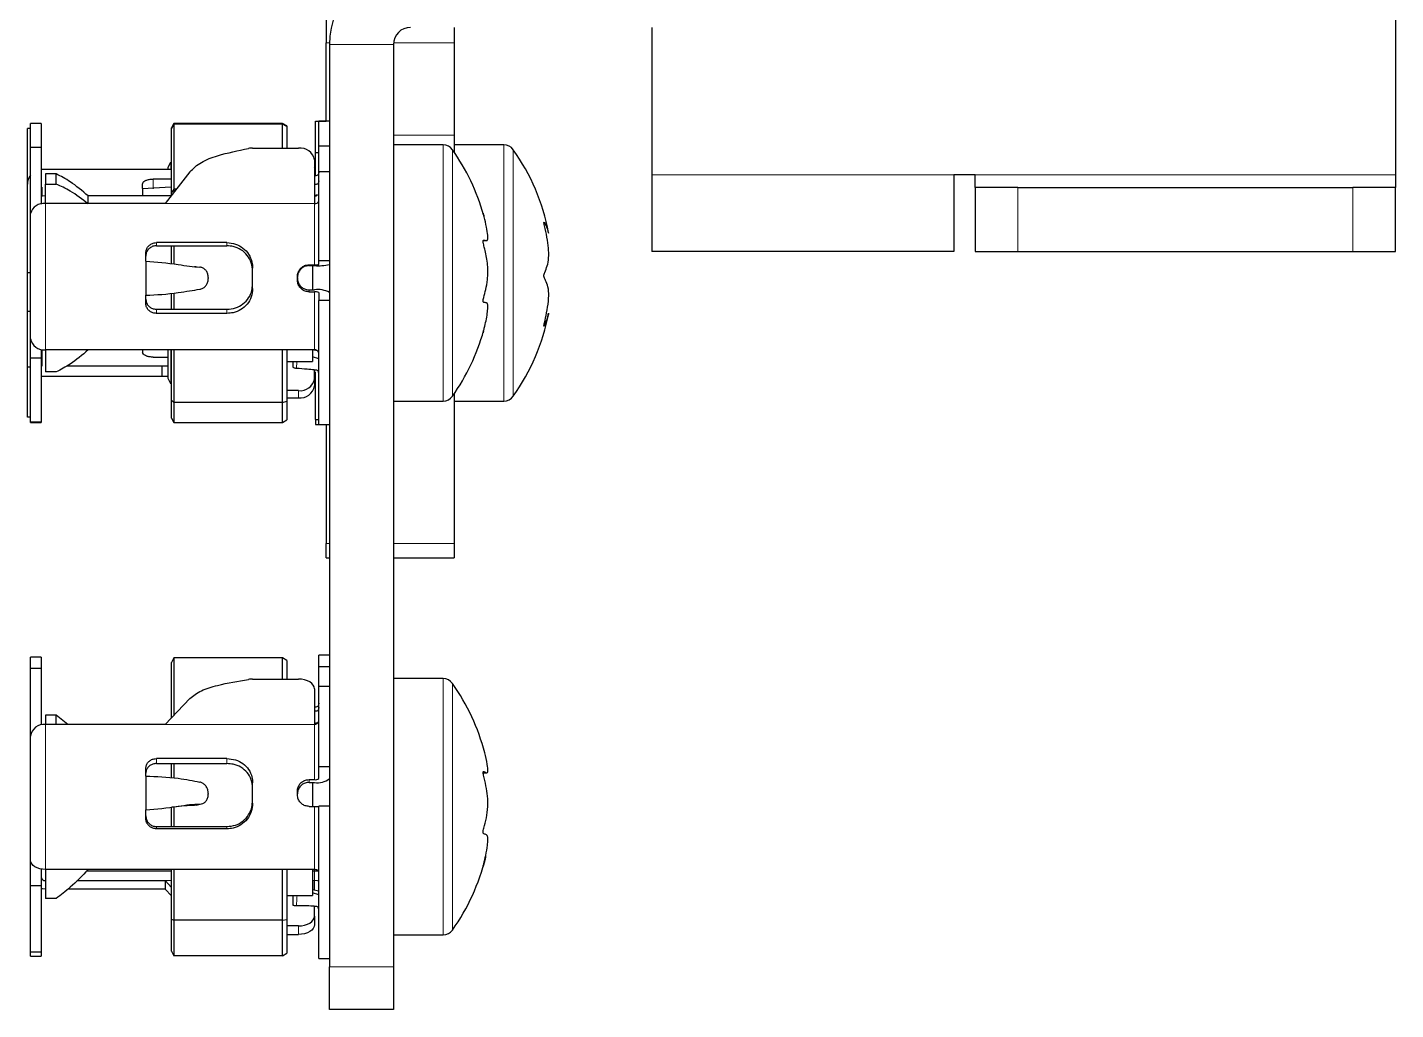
# Model space of a CAD drawing. Header units: millimetres. Extents: x -293 to 528, y -288 to 1990.
# Drawn here: x -208.7 to -144.6, y -288.2 to -242.2 of the extents above; entities that cross this region are included whole.
import ezdxf

# ---------------------------------------------------------------- set-up
doc = ezdxf.new("R2010")
doc.units = ezdxf.units.MM

msp = doc.modelspace()

# ---------------------------------------------------------------- linework, layer by layer
at = {"color": 7, "linetype": 'Continuous', "lineweight": 25}
for p, q in [((-144.638, -235.659), (-144.638, -249.059)), ((-194.738, -238.265), (-194.738, -242.883)), ((-188.738, -242.159), (-188.738, -242.883)), ((-179.488, -242.159), (-179.488, -249.059)), ((-194.738, -246.559), (-194.738, -242.883)), ((-188.738, -242.883), (-188.738, -247.213)), ((-194.588, -242.959), (-194.588, -286.159)), ((-191.588, -242.959), (-191.588, -286.159)), ((-208.088, -246.659), (-208.588, -246.659)), ((-208.588, -247.78), (-208.588, -246.659)), ((-208.088, -246.659), (-208.088, -247.78)), ((-201.873, -246.659), (-201.988, -246.859)), ((-201.873, -246.696), (-201.988, -246.882)), ((-196.788, -246.659), (-201.873, -246.659)), ((-201.873, -246.659), (-201.873, -246.696)), ((-201.873, -246.696), (-201.873, -249.74)), ((-196.788, -246.696), (-201.873, -246.696)), ((-196.588, -246.775), (-196.788, -246.659)), ((-196.788, -246.696), (-196.788, -246.659)), ((-196.788, -247.813), (-196.788, -246.696)), ((-196.588, -246.803), (-196.788, -246.696)), ((-196.588, -246.775), (-196.588, -246.803)), ((-195.238, -246.559), (-194.738, -246.559)), ((-195.238, -248.027), (-195.238, -246.559)), ((-194.588, -246.559), (-195.088, -246.559)), ((-195.088, -247.704), (-195.088, -246.559)), ((-208.588, -246.901), (-208.738, -246.901)), ((-208.738, -249.509), (-208.738, -246.901)), ((-201.988, -246.882), (-201.988, -246.859)), ((-201.988, -249.893), (-201.988, -246.882)), ((-196.588, -246.803), (-196.588, -247.813)), ((-188.738, -247.213), (-188.738, -248.008)), ((-208.088, -247.78), (-208.588, -247.78)), ((-208.588, -250.786), (-208.588, -247.78)), ((-208.088, -247.78), (-208.088, -250.432)), ((-198.189, -247.813), (-196.038, -247.813)), ((-195.238, -249.11), (-195.238, -248.027)), ((-195.088, -248.027), (-195.238, -248.027)), ((-195.088, -248.907), (-195.088, -247.704)), ((-195.088, -247.704), (-194.588, -247.704)), ((-189.263, -247.659), (-191.588, -247.659)), ((-186.413, -247.659), (-188.738, -247.659)), ((-202.138, -248.713), (-202.023, -248.467)), ((-202.023, -248.467), (-202.023, -248.809)), ((-201.988, -248.467), (-202.023, -248.467)), ((-195.288, -248.37), (-195.288, -250.413)), ((-208.038, -248.809), (-208.088, -248.811)), ((-202.438, -248.809), (-208.038, -248.809)), ((-207.388, -249.022), (-207.888, -249.022)), ((-207.888, -249.022), (-207.888, -249.5)), ((-207.388, -249.5), (-207.388, -249.022)), ((-201.988, -249.264), (-202.838, -249.264)), ((-201.988, -248.809), (-202.438, -248.809)), ((-201.133, -248.927), (-202.288, -250.413)), ((-202.138, -248.809), (-202.138, -248.713)), ((-195.088, -253.1), (-195.088, -248.907)), ((-195.088, -248.907), (-194.588, -248.907)), ((-179.488, -249.059), (-179.488, -252.659)), ((-164.338, -249.059), (-165.338, -249.059)), ((-165.338, -249.059), (-165.338, -252.659)), ((-164.338, -249.659), (-164.338, -249.059)), ((-144.638, -249.059), (-144.638, -249.659)), ((-208.738, -253.659), (-208.738, -249.509)), ((-207.888, -249.5), (-207.388, -249.5)), ((-203.338, -249.711), (-203.338, -249.499)), ((-203.338, -249.711), (-202.023, -249.628)), ((-203.338, -249.711), (-203.338, -250.056)), ((-201.873, -249.74), (-201.988, -249.893)), ((-201.988, -250.056), (-201.988, -249.893)), ((-201.873, -249.74), (-201.873, -249.878)), ((-201.765, -249.74), (-201.873, -249.74)), ((-164.338, -249.659), (-164.338, -252.659)), ((-162.338, -249.659), (-164.338, -249.659)), ((-162.338, -249.659), (-146.638, -249.659)), ((-144.638, -249.659), (-146.638, -249.659)), ((-144.638, -252.659), (-144.638, -249.659)), ((-202.288, -250.413), (-207.888, -250.413)), ((-205.888, -250.413), (-205.888, -250.056)), ((-202.011, -250.056), (-205.888, -250.056)), ((-195.144, -250.009), (-195.288, -250.035)), ((-208.573, -250.786), (-208.588, -250.786)), ((-208.588, -250.881), (-208.588, -250.786)), ((-208.588, -256.742), (-208.588, -250.881)), ((-199.388, -252.24), (-202.688, -252.24)), ((-202.688, -252.386), (-199.388, -252.386)), ((-201.988, -253.22), (-201.988, -252.386)), ((-201.873, -252.386), (-201.873, -253.233)), ((-187.365, -252.144), (-187.229, -252.144)), ((-203.188, -253.109), (-203.188, -252.725)), ((-203.188, -253.109), (-203.188, -254.707)), ((-194.588, -253.1), (-195.088, -253.1)), ((-195.088, -253.261), (-195.088, -253.1)), ((-165.338, -252.659), (-179.488, -252.659)), ((-164.338, -252.659), (-162.338, -252.659)), ((-162.338, -252.659), (-146.638, -252.659)), ((-146.638, -252.659), (-144.638, -252.659)), ((-208.588, -253.659), (-208.738, -253.659)), ((-208.738, -255.465), (-208.738, -253.659)), ((-200.845, -253.374), (-200.902, -253.37)), ((-200.656, -253.39), (-200.665, -253.389)), ((-198.188, -254.389), (-198.188, -253.431)), ((-196.088, -253.995), (-196.088, -253.828)), ((-195.538, -253.277), (-195.288, -253.277)), ((-195.538, -253.317), (-195.288, -253.317)), ((-195.388, -253.317), (-195.388, -254.451)), ((-200.261, -253.875), (-200.261, -253.915)), ((-195.538, -254.451), (-195.288, -254.451)), ((-203.188, -255.083), (-203.188, -254.707)), ((-201.988, -255.358), (-201.988, -254.628)), ((-201.873, -254.613), (-201.873, -255.358)), ((-195.538, -254.542), (-195.288, -254.542)), ((-195.088, -254.578), (-195.088, -254.951)), ((-195.088, -260.759), (-195.088, -254.951)), ((-194.588, -254.951), (-195.088, -254.951)), ((-208.588, -255.465), (-208.738, -255.465)), ((-208.738, -258.075), (-208.738, -255.465)), ((-202.688, -255.358), (-199.388, -255.358)), ((-199.388, -255.553), (-202.688, -255.553)), ((-208.588, -257.644), (-208.588, -256.742)), ((-208.088, -257.644), (-208.588, -257.644)), ((-208.588, -260.65), (-208.588, -257.644)), ((-208.088, -257.241), (-208.088, -257.644)), ((-208.088, -257.644), (-208.088, -260.65)), ((-205.888, -257.263), (-207.888, -257.263)), ((-195.288, -257.263), (-205.888, -257.263)), ((-203.338, -257.263), (-203.338, -257.364)), ((-202.838, -257.602), (-202.138, -257.602)), ((-202.138, -258.605), (-202.138, -257.263)), ((-202.023, -257.247), (-202.023, -258.852)), ((-201.988, -257.292), (-202.011, -257.263)), ((-201.988, -259.625), (-201.988, -257.263)), ((-201.873, -257.263), (-201.873, -259.727)), ((-196.788, -259.727), (-196.788, -257.263)), ((-196.588, -257.263), (-196.588, -259.669)), ((-195.388, -257.263), (-195.388, -257.809)), ((-195.088, -257.32), (-195.388, -257.266)), ((-195.088, -257.684), (-195.388, -257.589)), ((-195.288, -257.284), (-195.288, -257.263)), ((-208.738, -260.417), (-208.738, -258.075)), ((-208.588, -258.075), (-208.738, -258.075)), ((-207.388, -258.297), (-207.888, -258.297)), ((-206.876, -258.009), (-202.438, -258.009)), ((-202.438, -258.009), (-202.438, -258.509)), ((-202.438, -258.009), (-202.138, -258.009)), ((-196.588, -257.809), (-195.388, -257.809)), ((-195.288, -258.614), (-195.288, -258.203)), ((-195.238, -260.517), (-195.238, -258.289)), ((-208.038, -258.509), (-208.088, -258.508)), ((-202.438, -258.509), (-208.038, -258.509)), ((-202.138, -258.509), (-202.438, -258.509)), ((-202.023, -258.852), (-202.138, -258.605)), ((-201.988, -258.852), (-202.023, -258.852)), ((-195.288, -258.614), (-195.288, -258.949)), ((-196.038, -259.171), (-196.588, -259.171)), ((-196.588, -259.506), (-196.038, -259.506)), ((-188.738, -259.311), (-188.738, -266.329)), ((-201.988, -259.625), (-201.873, -259.727)), ((-201.988, -260.459), (-201.988, -259.625)), ((-196.788, -259.727), (-201.873, -259.727)), ((-201.873, -259.727), (-201.873, -260.659)), ((-196.788, -259.727), (-196.588, -259.669)), ((-196.788, -260.659), (-196.788, -259.727)), ((-196.588, -259.669), (-196.588, -260.544)), ((-191.588, -259.659), (-189.263, -259.659)), ((-188.738, -259.659), (-186.413, -259.659)), ((-208.588, -260.417), (-208.738, -260.417)), ((-208.088, -260.65), (-208.588, -260.65)), ((-208.588, -260.659), (-208.588, -260.65)), ((-208.588, -260.659), (-208.088, -260.659)), ((-208.088, -260.65), (-208.088, -260.659)), ((-201.988, -260.459), (-201.873, -260.659)), ((-201.873, -260.659), (-196.788, -260.659)), ((-196.788, -260.659), (-196.588, -260.544)), ((-195.238, -260.517), (-195.088, -260.517)), ((-195.238, -260.517), (-195.238, -260.759)), ((-195.238, -260.759), (-194.738, -260.759)), ((-195.088, -260.759), (-194.588, -260.759)), ((-194.738, -260.759), (-194.738, -266.329)), ((-194.738, -266.999), (-194.738, -266.329)), ((-188.738, -266.329), (-188.738, -266.999)), ((-194.738, -266.999), (-194.588, -266.999)), ((-191.588, -266.999), (-188.738, -266.999)), ((-208.088, -271.659), (-208.588, -271.659)), ((-208.588, -272.177), (-208.588, -271.659)), ((-208.088, -271.659), (-208.088, -272.177)), ((-201.873, -271.684), (-201.988, -271.897)), ((-201.873, -271.684), (-201.873, -274.365)), ((-196.788, -271.684), (-201.873, -271.684)), ((-196.788, -272.68), (-196.788, -271.684)), ((-196.588, -271.807), (-196.788, -271.684)), ((-194.588, -271.559), (-195.088, -271.559)), ((-195.088, -272.09), (-195.088, -271.559)), ((-208.088, -272.177), (-208.588, -272.177)), ((-208.588, -275.28), (-208.588, -272.177)), ((-208.088, -272.177), (-208.088, -274.824)), ((-201.988, -274.486), (-201.988, -271.897)), ((-196.588, -271.807), (-196.588, -272.68)), ((-195.088, -273.011), (-195.088, -272.09)), ((-195.088, -272.09), (-194.588, -272.09)), ((-198.189, -272.68), (-196.038, -272.68)), ((-195.088, -276.796), (-195.088, -273.011)), ((-195.088, -273.011), (-194.588, -273.011)), ((-189.263, -272.659), (-191.588, -272.659)), ((-201.133, -273.589), (-202.288, -274.801)), ((-195.288, -273.135), (-195.288, -274.801)), ((-207.388, -274.366), (-207.888, -274.366)), ((-207.888, -274.366), (-207.888, -274.808)), ((-202.288, -274.801), (-207.888, -274.801)), ((-207.388, -274.808), (-207.388, -274.366)), ((-206.838, -274.801), (-207.388, -274.366)), ((-195.088, -274.708), (-195.288, -274.754)), ((-208.581, -275.28), (-208.588, -275.28)), ((-208.588, -275.358), (-208.588, -275.28)), ((-208.588, -281.174), (-208.588, -275.358)), ((-203.188, -277.225), (-203.188, -276.859)), ((-199.388, -276.404), (-202.688, -276.404)), ((-202.688, -276.636), (-199.388, -276.636)), ((-201.988, -277.277), (-201.988, -276.636)), ((-201.873, -276.636), (-201.873, -277.286)), ((-194.588, -276.796), (-195.088, -276.796)), ((-195.088, -277.334), (-195.088, -276.796)), ((-203.188, -277.225), (-203.188, -278.81)), ((-198.188, -278.487), (-198.188, -277.536)), ((-195.538, -277.387), (-195.288, -277.387)), ((-195.538, -277.518), (-195.288, -277.518)), ((-195.388, -277.518), (-195.388, -278.675)), ((-187.387, -277.071), (-187.213, -277.071)), ((-200.261, -278.031), (-200.261, -278.071)), ((-196.088, -278.092), (-196.088, -277.926)), ((-203.188, -279.198), (-203.188, -278.81)), ((-201.988, -279.585), (-201.988, -278.674)), ((-201.873, -278.658), (-201.873, -279.585)), ((-200.83, -278.581), (-200.584, -278.525)), ((-195.538, -278.641), (-195.288, -278.641)), ((-195.088, -285.759), (-195.088, -278.633)), ((-194.588, -278.633), (-195.088, -278.633)), ((-202.688, -279.585), (-199.388, -279.585)), ((-199.388, -279.692), (-202.688, -279.692)), ((-208.588, -282.36), (-208.588, -281.174)), ((-208.088, -281.58), (-208.088, -282.36)), ((-205.888, -281.598), (-207.888, -281.598)), ((-205.95, -281.659), (-201.988, -281.659)), ((-195.288, -281.598), (-205.888, -281.598)), ((-201.988, -283.916), (-201.988, -281.598)), ((-201.873, -281.598), (-201.873, -283.974)), ((-196.788, -283.974), (-196.788, -281.598)), ((-196.588, -281.598), (-196.588, -283.941)), ((-195.388, -281.598), (-195.388, -282.809)), ((-195.388, -281.659), (-195.114, -281.659)), ((-208.088, -282.36), (-208.588, -282.36)), ((-208.588, -285.463), (-208.588, -282.36)), ((-208.088, -282.36), (-208.088, -285.463)), ((-202.288, -282.518), (-206.838, -282.518)), ((-206.415, -282.12), (-202.288, -282.12)), ((-202.288, -282.12), (-201.988, -282.435)), ((-202.288, -282.12), (-202.288, -282.518)), ((-201.988, -282.833), (-202.288, -282.518)), ((-195.088, -282.611), (-195.388, -282.542)), ((-195.288, -282.565), (-195.288, -282.12)), ((-207.388, -282.953), (-207.888, -282.953)), ((-196.588, -282.809), (-195.388, -282.809)), ((-195.088, -282.785), (-195.388, -282.697)), ((-195.288, -283.786), (-195.288, -283.321)), ((-201.988, -283.916), (-201.873, -283.974)), ((-201.988, -285.422), (-201.988, -283.916)), ((-196.788, -283.974), (-196.588, -283.941)), ((-196.588, -283.941), (-196.588, -285.512)), ((-195.288, -283.786), (-195.288, -284.184)), ((-196.788, -283.974), (-201.873, -283.974)), ((-201.873, -283.974), (-201.873, -285.635)), ((-196.788, -285.635), (-196.788, -283.974)), ((-196.038, -284.241), (-196.588, -284.241)), ((-196.588, -284.638), (-196.038, -284.638)), ((-191.588, -284.659), (-189.263, -284.659)), ((-208.088, -285.463), (-208.588, -285.463)), ((-208.588, -285.659), (-208.588, -285.463)), ((-208.588, -285.659), (-208.088, -285.659)), ((-208.088, -285.463), (-208.088, -285.659)), ((-201.988, -285.422), (-201.873, -285.635)), ((-196.788, -285.635), (-201.873, -285.635)), ((-196.788, -285.635), (-196.588, -285.512)), ((-195.088, -285.759), (-194.588, -285.759)), ((-194.588, -288.159), (-194.588, -286.159)), ((-191.588, -286.159), (-191.588, -288.159)), ((-191.588, -288.159), (-194.588, -288.159))]:
    msp.add_line(p, q, dxfattribs=at)
at = {"color": 8, "linetype": 'Continuous', "lineweight": 18}
for p, q in [((-194.738, -242.883), (-194.587, -242.883)), ((-191.584, -242.883), (-188.738, -242.883)), ((-191.588, -242.959), (-194.588, -242.959)), ((-188.738, -247.213), (-191.588, -247.213)), ((-189.263, -247.659), (-189.263, -248.36)), ((-188.822, -247.888), (-188.822, -248.561)), ((-186.413, -247.659), (-186.413, -259.659)), ((-185.972, -247.888), (-185.972, -259.431)), ((-189.263, -248.36), (-189.263, -259.659)), ((-188.822, -248.561), (-188.822, -259.431)), ((-202.838, -249.264), (-202.838, -249.717)), ((-165.338, -249.059), (-179.488, -249.059)), ((-144.638, -249.059), (-164.338, -249.059)), ((-208.038, -249.647), (-208.038, -250.068)), ((-162.338, -252.659), (-162.338, -249.659)), ((-146.638, -249.659), (-146.638, -252.659)), ((-207.888, -250.413), (-207.888, -257.263)), ((-195.288, -250.413), (-202.288, -250.413)), ((-195.288, -253.277), (-195.288, -250.413)), ((-202.688, -252.24), (-202.688, -252.386)), ((-199.388, -252.386), (-199.388, -252.24)), ((-195.538, -253.277), (-195.538, -253.317)), ((-195.538, -254.451), (-195.538, -254.542)), ((-195.288, -257.263), (-195.288, -254.542)), ((-202.688, -255.358), (-202.688, -255.553)), ((-199.388, -255.553), (-199.388, -255.358)), ((-208.038, -257.25), (-208.038, -258.009)), ((-196.038, -259.506), (-196.038, -259.171)), ((-194.738, -266.329), (-194.588, -266.329)), ((-191.588, -266.329), (-188.738, -266.329)), ((-189.263, -272.659), (-189.263, -278.143)), ((-188.822, -272.888), (-188.822, -278.163)), ((-207.888, -274.801), (-207.888, -281.598)), ((-195.288, -274.801), (-202.288, -274.801)), ((-195.288, -277.387), (-195.288, -274.801)), ((-202.688, -276.404), (-202.688, -276.636)), ((-199.388, -276.636), (-199.388, -276.404)), ((-195.538, -277.387), (-195.538, -277.518)), ((-189.263, -278.143), (-189.263, -284.659)), ((-188.822, -278.163), (-188.822, -284.431)), ((-195.288, -281.598), (-195.288, -278.641)), ((-202.688, -279.585), (-202.688, -279.692)), ((-199.388, -279.692), (-199.388, -279.585)), ((-207.888, -281.598), (-207.888, -282.12)), ((-195.288, -282.12), (-195.288, -281.598)), ((-201.988, -282.12), (-202.288, -282.12)), ((-195.288, -282.12), (-195.388, -282.12)), ((-196.038, -284.638), (-196.038, -284.241)), ((-194.588, -286.159), (-191.588, -286.159))]:
    msp.add_line(p, q, dxfattribs=at)
at = {"color": 7, "linetype": 'Continuous', "lineweight": 25, "flags": 128}
for points in [[(-207.888, -250.056), (-208.025, -250.066), (-208.088, -250.078)], [(-208.088, -258.003), (-208.077, -258.006), (-208.038, -258.009)], [(-195.288, -273.135), (-195.302, -273.046), (-195.345, -272.961), (-195.414, -272.882), (-195.508, -272.813), (-195.621, -272.757), (-195.751, -272.715), (-195.892, -272.689), (-196.038, -272.68)], [(-207.888, -281.598), (-208.025, -281.589), (-208.156, -281.565), (-208.277, -281.526), (-208.383, -281.473), (-208.47, -281.409), (-208.535, -281.336), (-208.575, -281.256), (-208.588, -281.174)], [(-195.088, -281.719), (-195.092, -281.695), (-195.103, -281.672), (-195.122, -281.651), (-195.147, -281.633), (-195.177, -281.618), (-195.212, -281.607), (-195.249, -281.6), (-195.288, -281.598)], [(-207.888, -282.518), (-208.025, -282.507), (-208.088, -282.495)], [(-195.088, -282.143), (-195.151, -282.131), (-195.288, -282.12)], [(-196.038, -284.241), (-195.892, -284.232), (-195.751, -284.206), (-195.621, -284.164), (-195.508, -284.108), (-195.414, -284.039), (-195.345, -283.96), (-195.302, -283.875), (-195.288, -283.786)], [(-195.288, -284.184), (-195.302, -284.273), (-195.345, -284.358), (-195.414, -284.436), (-195.508, -284.505), (-195.621, -284.562), (-195.751, -284.604), (-195.892, -284.63), (-196.038, -284.638)]]:
    msp.add_lwpolyline(points, dxfattribs=at)
at = {"color": 8, "linetype": 'Continuous', "lineweight": 18, "flags": 128}
for points in [[(-196.11, -257.809), (-196.114, -257.897), (-196.123, -258.041), (-196.13, -258.132), (-196.13, -258.132), (-196.13, -258.132)], [(-196.103, -282.809), (-196.107, -282.908), (-196.114, -283.052), (-196.123, -283.202), (-196.13, -283.298), (-196.13, -283.298), (-196.13, -283.298)]]:
    msp.add_lwpolyline(points, dxfattribs=at)
at = {"color": 7, "linetype": 'Continuous', "lineweight": 25}
for centre, radius, start, end in [((-190.788, -242.959), 3.8, 90, 180), ((-190.788, -242.959), 0.8, 90, 180), ((-198.19, -248.808), 0.996, 89.96573, 101.24283), ((-195.954, -248.483), 0.676, 9.63694, 97.14426), ((-189.263, -248.199), 0.54, 35.25153, 90), ((-196.988, -253.659), 10, 15.8038, 35.25153), ((-186.413, -248.199), 0.54, 35.25153, 90), ((-194.138, -253.659), 10, 10.85413, 35.25153), ((-195.438, -248.609), 0.2, 318.59038, 0), ((-208.038, -249.509), 0.7, 141.78679, 180), ((-207.985, -251.026), 0.62, 81.04376, 166.55137), ((-195.283, -249.822), 0.234, 268.74113, 306.93082), ((-195.26, -250.238), 0.177, 261.04376, 346.55137), ((-195.238, -252.631), 0.648, 265.60416, 283.40633), ((-195.114, -251.054), 2.269, 265.60416, 283.40633), ((-195.119, -255.508), 1.071, 60.29019, 99.09044), ((-195.24, -254.844), 0.306, 60.29019, 99.09044), ((-194.138, -253.659), 10, 324.74847, 349.10281), ((-196.988, -253.659), 10, 324.74847, 344.24217), ((-207.966, -256.637), 0.63, 189.63694, 277.14426), ((-195.266, -257.441), 0.18, 9.63694, 97.14426), ((-195.954, -258.501), 0.676, 262.85574, 350.36306), ((-195.954, -258.836), 0.676, 262.85574, 350.36306), ((-195.438, -258.709), 0.2, 0, 41.40962), ((-189.263, -259.119), 0.54, 270, 324.74847), ((-186.413, -259.119), 0.54, 270, 324.74847), ((-198.19, -273.894), 1.214, 89.96029, 99.18959), ((-189.263, -273.199), 0.54, 35.25153, 90), ((-196.988, -278.659), 10, 14.61668, 35.25153), ((-207.952, -275.438), 0.641, 84.2482, 172.76341), ((-195.27, -274.619), 0.183, 264.2482, 352.76341), ((-195.241, -277.157), 0.235, 258.55237, 310.85275), ((-195.125, -276.713), 0.821, 258.55237, 310.85275), ((-195.238, -265.134), 13.508, 269.78792, 270.63627), ((-196.988, -278.659), 10, 324.74847, 346.16033), ((-207.906, -281.938), 0.183, 187.23659, 275.7518), ((-189.263, -284.119), 0.54, 270, 324.74847)]:
    msp.add_arc(centre, radius, start, end, dxfattribs=at)
for points, knots in [([(-201.133, -248.927), (-200.964, -248.767), (-200.614, -248.436), (-199.631, -248.086), (-198.868, -247.931), (-198.384, -247.832)], [0, 0, 0, 0, 0.254027, 0.526591, 1, 1, 1, 1]), ([(-205.888, -250.056), (-206.168, -249.817), (-206.668, -249.389), (-207.168, -249.134), (-207.388, -249.022)], [0, 0, 0, 0, 0.559911, 1, 1, 1, 1]), ([(-203.338, -249.499), (-203.333, -249.47), (-203.322, -249.413), (-203.236, -249.343), (-203.11, -249.293), (-202.969, -249.267), (-202.876, -249.265), (-202.838, -249.264)], [0, 0, 0, 0, 0.214373, 0.428779, 0.642592, 0.856666, 1, 1, 1, 1]), ([(-195.088, -248.935), (-195.089, -248.955), (-195.091, -248.993), (-195.108, -249.046), (-195.146, -249.099), (-195.218, -249.108), (-195.265, -249.113), (-195.288, -249.116)], [0, 0, 0, 0, 0.195353, 0.37764, 0.539051, 0.782239, 1, 1, 1, 1]), ([(-207.888, -250.428), (-207.888, -250.208), (-207.888, -249.816), (-207.888, -249.597), (-207.888, -249.5)], [0, 0, 0, 0, 0.559785, 1, 1, 1, 1]), ([(-205.888, -250.428), (-206.168, -250.208), (-206.668, -249.816), (-207.168, -249.597), (-207.388, -249.5)], [0, 0, 0, 0, 0.559868, 1, 1, 1, 1]), ([(-195.088, -249.35), (-195.089, -249.369), (-195.091, -249.407), (-195.108, -249.458), (-195.145, -249.506), (-195.215, -249.511), (-195.263, -249.511), (-195.288, -249.511)], [0, 0, 0, 0, 0.195302, 0.377541, 0.538909, 0.761383, 1, 1, 1, 1]), ([(-187.388, -254.972), (-187.388, -254.964), (-187.387, -254.944), (-187.378, -254.888), (-187.336, -254.708), (-187.255, -254.42), (-187.186, -254.036), (-187.157, -253.633), (-187.18, -253.142), (-187.256, -252.748), (-187.337, -252.429), (-187.369, -252.3), (-187.383, -252.23), (-187.388, -252.191), (-187.388, -252.167), (-187.386, -252.146), (-187.375, -252.121), (-187.318, -252.108), (-187.226, -252.161), (-187.16, -252.131), (-187.166, -251.88), (-187.226, -251.498), (-187.307, -251.149), (-187.365, -250.939), (-187.381, -250.883), (-187.387, -250.863), (-187.389, -250.859), (-187.387, -250.867), (-187.378, -250.899), (-187.364, -250.947), (-187.354, -250.991), (-187.351, -251.003)], [0, 0, 0, 0, 0.0040963, 0.0098577, 0.0258222, 0.0971808, 0.1820797, 0.2358475, 0.2900545, 0.4082326, 0.4470708, 0.4665323, 0.4763166, 0.4805406, 0.4848084, 0.4884734, 0.4949308, 0.5149282, 0.6082954, 0.7024868, 0.7577568, 0.8366357, 0.9250156, 0.9471184, 0.9582225, 0.9626906, 0.9672088, 0.9710668, 0.9768996, 0.9934874, 1, 1, 1, 1]), ([(-184.319, -255.547), (-184.319, -255.549), (-184.319, -255.559), (-184.378, -255.772), (-184.457, -255.998), (-184.515, -256.127), (-184.531, -256.153), (-184.537, -256.154), (-184.539, -256.146), (-184.537, -256.126), (-184.528, -256.077), (-184.483, -255.875), (-184.401, -255.507), (-184.332, -255.052), (-184.307, -254.659), (-184.332, -254.327), (-184.404, -254.123), (-184.485, -253.969), (-184.523, -253.882), (-184.535, -253.83), (-184.538, -253.802), (-184.538, -253.777), (-184.536, -253.748), (-184.525, -253.694), (-184.469, -253.54), (-184.377, -253.343), (-184.311, -253.019), (-184.315, -252.574), (-184.372, -252.102), (-184.45, -251.72), (-184.509, -251.461), (-184.53, -251.366), (-184.537, -251.315), (-184.538, -251.298), (-184.537, -251.288), (-184.529, -251.286), (-184.487, -251.348), (-184.405, -251.544), (-184.337, -251.732), (-184.308, -251.818), (-184.317, -251.783), (-184.319, -251.774)], [0, 0, 0, 0, 0.01333, 0.067717, 0.128655, 0.143895, 0.151551, 0.154632, 0.157747, 0.160407, 0.164429, 0.175866, 0.227214, 0.286665, 0.323257, 0.360059, 0.431776, 0.467167, 0.481776, 0.486361, 0.489306, 0.491814, 0.494316, 0.498755, 0.512464, 0.576388, 0.640841, 0.678897, 0.732261, 0.791575, 0.805079, 0.818709, 0.821775, 0.824341, 0.826909, 0.830823, 0.841608, 0.889694, 0.951161, 0.988147, 1, 1, 1, 1]), ([(-203.188, -252.725), (-203.183, -252.67), (-203.172, -252.56), (-203.086, -252.415), (-202.96, -252.306), (-202.819, -252.248), (-202.726, -252.242), (-202.688, -252.24)], [0, 0, 0, 0, 0.214373, 0.428779, 0.642592, 0.856666, 1, 1, 1, 1]), ([(-202.688, -252.386), (-202.744, -252.391), (-202.857, -252.402), (-203.006, -252.485), (-203.119, -252.607), (-203.179, -252.744), (-203.186, -252.836), (-203.188, -252.873)], [0, 0, 0, 0, 0.2143846, 0.4287723, 0.6430331, 0.8568019, 1, 1, 1, 1]), ([(-199.388, -252.24), (-199.253, -252.252), (-198.984, -252.278), (-198.624, -252.476), (-198.355, -252.772), (-198.209, -253.11), (-198.194, -253.337), (-198.188, -253.431)], [0, 0, 0, 0, 0.213238, 0.42649, 0.63916, 0.849598, 1, 1, 1, 1]), ([(-198.188, -253.583), (-198.2, -253.449), (-198.225, -253.179), (-198.423, -252.823), (-198.719, -252.557), (-199.058, -252.409), (-199.289, -252.393), (-199.388, -252.386)], [0, 0, 0, 0, 0.2123763, 0.4249789, 0.6334795, 0.8436094, 1, 1, 1, 1]), ([(-203.188, -253.109), (-202.689, -253.147), (-202.018, -253.199), (-201.124, -253.352), (-200.819, -253.376), (-200.664, -253.389)], [0, 0, 0, 0, 0.587693, 0.790818, 1, 1, 1, 1]), ([(-200.261, -253.875), (-200.266, -253.819), (-200.275, -253.707), (-200.351, -253.56), (-200.462, -253.45), (-200.574, -253.399), (-200.643, -253.391), (-200.664, -253.389)], [0, 0, 0, 0, 0.225883, 0.451767, 0.67765, 0.903524, 1, 1, 1, 1]), ([(-196.088, -253.828), (-196.082, -253.766), (-196.07, -253.643), (-195.976, -253.478), (-195.837, -253.353), (-195.682, -253.287), (-195.579, -253.28), (-195.538, -253.277)], [0, 0, 0, 0, 0.2143054, 0.4286504, 0.6422794, 0.8562229, 1, 1, 1, 1]), ([(-195.538, -253.317), (-195.6, -253.323), (-195.724, -253.335), (-195.888, -253.429), (-196.012, -253.569), (-196.079, -253.724), (-196.085, -253.826), (-196.088, -253.868)], [0, 0, 0, 0, 0.214319, 0.428642, 0.642812, 0.856387, 1, 1, 1, 1]), ([(-203.188, -254.707), (-202.689, -254.682), (-202.018, -254.647), (-201.124, -254.495), (-200.819, -254.448), (-200.664, -254.425)], [0, 0, 0, 0, 0.587693, 0.790818, 1, 1, 1, 1]), ([(-200.664, -254.425), (-200.616, -254.414), (-200.518, -254.391), (-200.393, -254.29), (-200.303, -254.152), (-200.265, -254.019), (-200.262, -253.939), (-200.261, -253.915)], [0, 0, 0, 0, 0.225867, 0.451734, 0.677598, 0.903479, 1, 1, 1, 1]), ([(-199.388, -255.358), (-199.253, -255.346), (-198.984, -255.321), (-198.625, -255.129), (-198.355, -254.842), (-198.209, -254.509), (-198.194, -254.283), (-198.188, -254.187)], [0, 0, 0, 0, 0.2128745, 0.4257668, 0.6379374, 0.8473525, 1, 1, 1, 1]), ([(-198.188, -254.389), (-198.2, -254.522), (-198.225, -254.787), (-198.425, -255.133), (-198.723, -255.391), (-199.061, -255.531), (-199.291, -255.547), (-199.388, -255.553)], [0, 0, 0, 0, 0.2128333, 0.4258501, 0.6355415, 0.8465873, 1, 1, 1, 1]), ([(-196.088, -253.903), (-196.082, -253.965), (-196.07, -254.088), (-195.976, -254.252), (-195.837, -254.375), (-195.683, -254.441), (-195.58, -254.448), (-195.538, -254.451)], [0, 0, 0, 0, 0.214211, 0.428471, 0.641842, 0.855602, 1, 1, 1, 1]), ([(-195.538, -254.542), (-195.6, -254.536), (-195.724, -254.524), (-195.888, -254.43), (-196.013, -254.292), (-196.079, -254.138), (-196.085, -254.036), (-196.088, -253.995)], [0, 0, 0, 0, 0.2143929, 0.4287887, 0.6430611, 0.8568545, 1, 1, 1, 1]), ([(-203.188, -254.886), (-203.183, -254.94), (-203.172, -255.047), (-203.086, -255.188), (-202.96, -255.294), (-202.819, -255.35), (-202.726, -255.355), (-202.688, -255.358)], [0, 0, 0, 0, 0.214295, 0.42863, 0.64223, 0.856153, 1, 1, 1, 1]), ([(-202.688, -255.553), (-202.744, -255.548), (-202.857, -255.538), (-203.006, -255.458), (-203.119, -255.34), (-203.179, -255.207), (-203.186, -255.118), (-203.188, -255.083)], [0, 0, 0, 0, 0.2144453, 0.4288931, 0.6432387, 0.8571881, 1, 1, 1, 1]), ([(-187.365, -256.379), (-187.37, -256.395), (-187.377, -256.423), (-187.385, -256.448), (-187.388, -256.459), (-187.388, -256.457), (-187.384, -256.442), (-187.367, -256.377), (-187.286, -256.073), (-187.2, -255.661), (-187.157, -255.264), (-187.176, -255.055), (-187.249, -255.051), (-187.322, -255.05), (-187.349, -255.045), (-187.368, -255.034), (-187.381, -255.018), (-187.387, -254.995), (-187.388, -254.979), (-187.388, -254.972)], [0, 0, 0, 0, 0.018644, 0.033299, 0.041271, 0.049309, 0.058384, 0.074671, 0.136829, 0.382246, 0.498195, 0.615626, 0.843525, 0.899785, 0.93556, 0.959105, 0.982786, 0.992239, 1, 1, 1, 1]), ([(-207.888, -257.263), (-207.888, -257.502), (-207.888, -257.929), (-207.888, -258.185), (-207.888, -258.297)], [0, 0, 0, 0, 0.559866, 1, 1, 1, 1]), ([(-205.888, -257.263), (-206.168, -257.502), (-206.668, -257.929), (-207.168, -258.185), (-207.388, -258.297)], [0, 0, 0, 0, 0.5599109, 1, 1, 1, 1]), ([(-202.838, -257.602), (-202.894, -257.599), (-203.007, -257.595), (-203.156, -257.558), (-203.269, -257.5), (-203.329, -257.432), (-203.336, -257.384), (-203.338, -257.364)], [0, 0, 0, 0, 0.2143846, 0.4287723, 0.6430331, 0.8568019, 1, 1, 1, 1]), ([(-196.288, -258.063), (-196.288, -258.033), (-196.288, -257.953), (-196.288, -257.869), (-196.288, -257.815), (-196.288, -257.809)], [0, 0, 0, 0, 0.357966, 0.937989, 1, 1, 1, 1]), ([(-196.13, -258.132), (-196.154, -258.13), (-196.203, -258.125), (-196.256, -258.107), (-196.284, -258.085), (-196.287, -258.069), (-196.288, -258.063)], [0, 0, 0, 0, 0.2663313, 0.5484492, 0.8291355, 1, 1, 1, 1]), ([(-195.088, -258.383), (-195.089, -258.364), (-195.091, -258.326), (-195.108, -258.273), (-195.146, -258.22), (-195.222, -258.21), (-195.383, -258.192), (-195.696, -258.163), (-195.966, -258.144), (-196.13, -258.132)], [0, 0, 0, 0, 0.052051, 0.100621, 0.143629, 0.208426, 0.277664, 0.558659, 1, 1, 1, 1]), ([(-201.133, -273.589), (-200.964, -273.459), (-200.614, -273.189), (-199.631, -272.904), (-198.868, -272.777), (-198.384, -272.696)], [0, 0, 0, 0, 0.254027, 0.526591, 1, 1, 1, 1]), ([(-195.088, -273.814), (-195.089, -273.834), (-195.091, -273.874), (-195.108, -273.929), (-195.146, -273.984), (-195.218, -273.992), (-195.265, -273.996), (-195.288, -273.997)], [0, 0, 0, 0, 0.195353, 0.37764, 0.539051, 0.782239, 1, 1, 1, 1]), ([(-195.088, -274.012), (-195.089, -274.032), (-195.091, -274.072), (-195.108, -274.126), (-195.145, -274.177), (-195.215, -274.185), (-195.263, -274.186), (-195.288, -274.186)], [0, 0, 0, 0, 0.195302, 0.377541, 0.538909, 0.761383, 1, 1, 1, 1]), ([(-187.388, -281.449), (-187.388, -281.447), (-187.387, -281.443), (-187.378, -281.409), (-187.336, -281.246), (-187.255, -280.907), (-187.186, -280.509), (-187.157, -280.193), (-187.18, -279.981), (-187.256, -279.955), (-187.337, -279.936), (-187.369, -279.914), (-187.383, -279.888), (-187.388, -279.862), (-187.388, -279.839), (-187.386, -279.808), (-187.375, -279.745), (-187.318, -279.525), (-187.226, -279.196), (-187.16, -278.733), (-187.166, -278.233), (-187.226, -277.78), (-187.307, -277.434), (-187.365, -277.201), (-187.381, -277.122), (-187.387, -277.079), (-187.389, -277.054), (-187.387, -277.033), (-187.378, -277.011), (-187.333, -277.001), (-187.251, -277.064), (-187.182, -277.087), (-187.157, -276.993), (-187.182, -276.723), (-187.243, -276.398), (-187.303, -276.176), (-187.314, -276.132)], [0, 0, 0, 0, 0.002947, 0.007093, 0.01858, 0.069926, 0.131014, 0.169702, 0.208706, 0.29374, 0.321686, 0.335689, 0.34273, 0.345769, 0.34884, 0.351477, 0.356123, 0.370512, 0.437694, 0.505469, 0.545238, 0.601994, 0.665587, 0.681491, 0.689481, 0.692696, 0.695947, 0.698723, 0.70292, 0.714856, 0.76844, 0.830481, 0.868668, 0.907073, 0.981915, 1, 1, 1, 1]), ([(-203.188, -276.859), (-203.183, -276.807), (-203.172, -276.703), (-203.086, -276.567), (-202.96, -276.465), (-202.819, -276.412), (-202.726, -276.406), (-202.688, -276.404)], [0, 0, 0, 0, 0.214373, 0.428779, 0.642592, 0.856666, 1, 1, 1, 1]), ([(-202.688, -276.636), (-202.744, -276.641), (-202.857, -276.651), (-203.006, -276.728), (-203.119, -276.842), (-203.179, -276.971), (-203.186, -277.058), (-203.188, -277.093)], [0, 0, 0, 0, 0.214385, 0.428772, 0.643033, 0.856802, 1, 1, 1, 1]), ([(-199.388, -276.404), (-199.253, -276.416), (-198.984, -276.439), (-198.624, -276.624), (-198.355, -276.902), (-198.209, -277.224), (-198.194, -277.445), (-198.188, -277.536)], [0, 0, 0, 0, 0.213238, 0.42649, 0.63916, 0.849598, 1, 1, 1, 1]), ([(-198.188, -277.777), (-198.2, -277.646), (-198.225, -277.384), (-198.423, -277.045), (-198.719, -276.795), (-199.058, -276.658), (-199.289, -276.643), (-199.388, -276.636)], [0, 0, 0, 0, 0.212376, 0.424979, 0.633479, 0.843609, 1, 1, 1, 1]), ([(-203.188, -277.225), (-202.689, -277.24), (-202.018, -277.261), (-201.124, -277.412), (-200.819, -277.475), (-200.664, -277.507)], [0, 0, 0, 0, 0.587693, 0.790818, 1, 1, 1, 1]), ([(-200.261, -278.031), (-200.266, -277.975), (-200.275, -277.863), (-200.351, -277.709), (-200.462, -277.588), (-200.574, -277.526), (-200.643, -277.511), (-200.664, -277.507)], [0, 0, 0, 0, 0.2258834, 0.4517668, 0.6776501, 0.9035238, 1, 1, 1, 1]), ([(-196.088, -277.926), (-196.082, -277.865), (-196.07, -277.743), (-195.976, -277.582), (-195.837, -277.461), (-195.682, -277.396), (-195.579, -277.389), (-195.538, -277.387)], [0, 0, 0, 0, 0.2143054, 0.4286504, 0.6422794, 0.8562229, 1, 1, 1, 1]), ([(-195.538, -277.518), (-195.6, -277.524), (-195.724, -277.536), (-195.888, -277.627), (-196.012, -277.763), (-196.079, -277.915), (-196.085, -278.017), (-196.088, -278.058)], [0, 0, 0, 0, 0.2143193, 0.4286424, 0.642812, 0.856387, 1, 1, 1, 1]), ([(-200.664, -278.535), (-200.616, -278.529), (-200.518, -278.516), (-200.393, -278.429), (-200.303, -278.301), (-200.265, -278.173), (-200.262, -278.094), (-200.261, -278.071)], [0, 0, 0, 0, 0.225867, 0.4517344, 0.6775983, 0.9034793, 1, 1, 1, 1]), ([(-195.538, -278.641), (-195.6, -278.635), (-195.724, -278.623), (-195.888, -278.528), (-196.013, -278.389), (-196.079, -278.234), (-196.085, -278.132), (-196.088, -278.092)], [0, 0, 0, 0, 0.214393, 0.428789, 0.643061, 0.856854, 1, 1, 1, 1]), ([(-203.188, -278.81), (-202.689, -278.762), (-202.018, -278.698), (-201.124, -278.546), (-200.819, -278.538), (-200.664, -278.535)], [0, 0, 0, 0, 0.5876932, 0.7908183, 1, 1, 1, 1]), ([(-201.988, -278.671), (-201.951, -278.667), (-201.75, -278.647), (-201.352, -278.589), (-201.061, -278.59), (-200.914, -278.591)], [0, 0, 0, 0, 0.099559, 0.54474, 1, 1, 1, 1]), ([(-200.831, -278.578), (-200.836, -278.581), (-200.862, -278.592), (-200.891, -278.591), (-200.914, -278.591)], [0, 0, 0, 0, 0.191081, 1, 1, 1, 1]), ([(-199.388, -279.585), (-199.253, -279.572), (-198.984, -279.546), (-198.625, -279.344), (-198.355, -279.043), (-198.209, -278.702), (-198.194, -278.473), (-198.188, -278.377)], [0, 0, 0, 0, 0.212875, 0.425767, 0.637937, 0.847353, 1, 1, 1, 1]), ([(-198.188, -278.487), (-198.2, -278.622), (-198.225, -278.891), (-198.425, -279.25), (-198.723, -279.52), (-199.061, -279.669), (-199.291, -279.685), (-199.388, -279.692)], [0, 0, 0, 0, 0.212833, 0.42585, 0.635542, 0.846587, 1, 1, 1, 1]), ([(-203.188, -279.09), (-203.183, -279.146), (-203.172, -279.258), (-203.086, -279.406), (-202.96, -279.517), (-202.819, -279.577), (-202.726, -279.583), (-202.688, -279.585)], [0, 0, 0, 0, 0.2142948, 0.4286301, 0.6422302, 0.856153, 1, 1, 1, 1]), ([(-202.688, -279.692), (-202.744, -279.686), (-202.857, -279.675), (-203.006, -279.591), (-203.119, -279.466), (-203.179, -279.327), (-203.186, -279.235), (-203.188, -279.198)], [0, 0, 0, 0, 0.214445, 0.428893, 0.643239, 0.857188, 1, 1, 1, 1]), ([(-187.268, -280.986), (-187.274, -281.02), (-187.289, -281.101), (-187.322, -281.222), (-187.349, -281.321), (-187.368, -281.389), (-187.381, -281.429), (-187.387, -281.448), (-187.388, -281.449), (-187.388, -281.449)], [0, 0, 0, 0, 0.210576, 0.494413, 0.674896, 0.793684, 0.913155, 0.960847, 1, 1, 1, 1]), ([(-207.888, -281.598), (-207.888, -281.891), (-207.888, -282.416), (-207.888, -282.789), (-207.888, -282.953)], [0, 0, 0, 0, 0.559866, 1, 1, 1, 1]), ([(-205.888, -281.598), (-206.168, -281.891), (-206.668, -282.416), (-207.168, -282.789), (-207.388, -282.953)], [0, 0, 0, 0, 0.559911, 1, 1, 1, 1]), ([(-196.288, -283.271), (-196.288, -283.24), (-196.288, -283.157), (-196.288, -283.026), (-196.288, -282.903), (-196.288, -282.832), (-196.288, -282.809)], [0, 0, 0, 0, 0.204402, 0.535601, 0.853111, 1, 1, 1, 1]), ([(-196.13, -283.298), (-196.154, -283.298), (-196.203, -283.298), (-196.256, -283.291), (-196.284, -283.282), (-196.287, -283.274), (-196.288, -283.271)], [0, 0, 0, 0, 0.266331, 0.548449, 0.829136, 1, 1, 1, 1]), ([(-195.088, -283.505), (-195.089, -283.484), (-195.091, -283.444), (-195.108, -283.39), (-195.146, -283.335), (-195.222, -283.327), (-195.383, -283.313), (-195.696, -283.297), (-195.966, -283.298), (-196.13, -283.298)], [0, 0, 0, 0, 0.052051, 0.100621, 0.143629, 0.208426, 0.277664, 0.558659, 1, 1, 1, 1])]:
    msp.add_open_spline(points, degree=3, knots=knots, dxfattribs=at)
at = {"color": 8, "linetype": 'Continuous', "lineweight": 18}
for points, knots in [([(-200.664, -253.389), (-200.706, -253.385), (-200.774, -253.38), (-200.857, -253.373), (-200.899, -253.37), (-200.914, -253.369)], [0, 0, 0, 0, 0.502362, 0.815418, 1, 1, 1, 1]), ([(-200.914, -278.591), (-200.894, -278.586), (-200.852, -278.577), (-200.785, -278.562), (-200.722, -278.548), (-200.68, -278.538), (-200.664, -278.535)], [0, 0, 0, 0, 0.246022, 0.497638, 0.810556, 1, 1, 1, 1])]:
    msp.add_open_spline(points, degree=3, knots=knots, dxfattribs=at)

doc.saveas('drawing.dxf')
